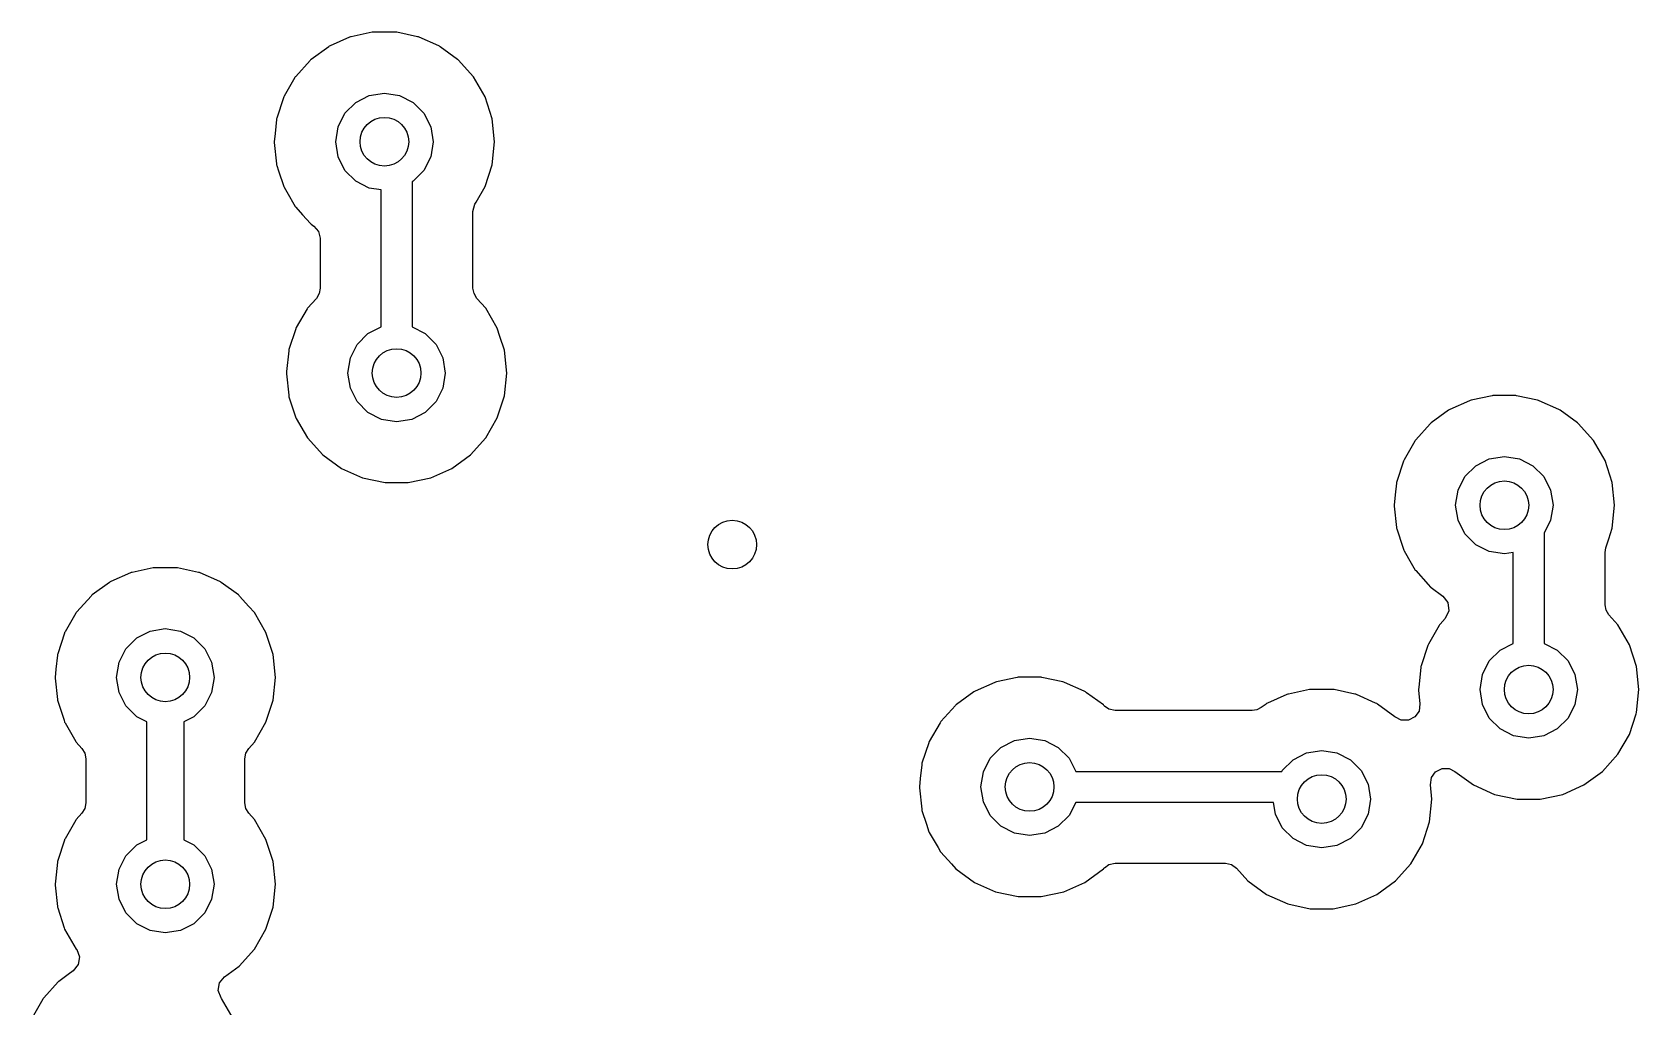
# Model space of a CAD drawing. Extents: x 98 to 198, y -146.7 to -46.7.
# Drawn here: x 135.31 to 148.5, y -87.01 to -79 of the extents above; entities that cross this region are included whole.
import ezdxf

# ---------------------------------------------------------------- set-up
doc = ezdxf.new("R2010")
doc.units = 0
doc.layers.add('BLACK', color=7, linetype='CONTINUOUS')

msp = doc.modelspace()

# ---------------------------------------------------------------- linework, layer by layer
at = {"layer": 'BLACK', "linetype": 'CONTINUOUS'}
for p, q in [((137.914, -79.0415), (137.753, -79.1132)), ((137.92, -79.0389), (137.914, -79.0415)), ((137.914, -79.0415), (137.914, -79.0415)), ((137.927, -79.0375), (137.92, -79.0389)), ((138.099, -79.0009), (137.927, -79.0375)), ((137.927, -79.0375), (137.927, -79.0375)), ((138.105, -78.9995), (138.099, -79.0009)), ((138.099, -79.0009), (138.099, -79.0009)), ((138.295, -78.9995), (138.105, -78.9995)), ((138.301, -79.0009), (138.295, -78.9995)), ((138.473, -79.0375), (138.301, -79.0009)), ((138.301, -79.0009), (138.301, -79.0009)), ((138.48, -79.0389), (138.473, -79.0375)), ((138.473, -79.0375), (138.473, -79.0375)), ((138.486, -79.0415), (138.48, -79.0389)), ((138.647, -79.1132), (138.486, -79.0415)), ((138.486, -79.0415), (138.486, -79.0415)), ((137.742, -79.1197), (137.599, -79.2233)), ((137.747, -79.1158), (137.742, -79.1197)), ((137.742, -79.1197), (137.742, -79.1197)), ((137.753, -79.1132), (137.747, -79.1158)), ((137.753, -79.1132), (137.753, -79.1132)), ((138.653, -79.1158), (138.647, -79.1132)), ((138.658, -79.1197), (138.653, -79.1158)), ((138.801, -79.2233), (138.658, -79.1197)), ((138.658, -79.1197), (138.658, -79.1197)), ((137.59, -79.2319), (137.472, -79.363)), ((137.594, -79.2271), (137.59, -79.2319)), ((137.59, -79.2319), (137.59, -79.2319)), ((137.599, -79.2233), (137.594, -79.2271)), ((137.599, -79.2233), (137.599, -79.2233)), ((138.806, -79.2271), (138.801, -79.2233)), ((138.801, -79.2233), (138.801, -79.2233)), ((138.933, -79.3678), (138.806, -79.2271)), ((137.464, -79.3734), (137.376, -79.5261)), ((137.467, -79.3678), (137.464, -79.3734)), ((137.464, -79.3734), (137.464, -79.3734)), ((137.472, -79.363), (137.467, -79.3678)), ((137.472, -79.363), (137.472, -79.363)), ((139.027, -79.5317), (138.933, -79.3678)), ((137.371, -79.5379), (137.316, -79.7056)), ((137.373, -79.5317), (137.371, -79.5379)), ((137.371, -79.5379), (137.371, -79.5379)), ((137.376, -79.5261), (137.373, -79.5317)), ((137.376, -79.5261), (137.376, -79.5261)), ((137.876, -79.6649), (137.965, -79.5764)), ((137.965, -79.5764), (138.076, -79.5196)), ((138.076, -79.5196), (138.2, -79.5)), ((138.2, -79.5), (138.324, -79.5196)), ((138.324, -79.5196), (138.435, -79.5764)), ((138.435, -79.5764), (138.524, -79.6649)), ((139.086, -79.7117), (139.027, -79.5317)), ((137.314, -79.7182), (137.302, -79.8319)), ((137.316, -79.7056), (137.314, -79.7117)), ((137.314, -79.7117), (137.314, -79.7182)), ((137.314, -79.7182), (137.314, -79.7182)), ((137.316, -79.7056), (137.316, -79.7056)), ((137.82, -79.7764), (137.876, -79.6649)), ((138.524, -79.6649), (138.58, -79.7764)), ((139.105, -79.9), (139.086, -79.7117)), ((137.302, -79.8319), (137.295, -79.9)), ((137.8, -79.9), (137.82, -79.7764)), ((138.58, -79.7764), (138.6, -79.9)), ((137.295, -79.9), (137.295, -79.9065)), ((137.295, -79.9065), (137.314, -80.0818)), ((137.82, -80.0236), (137.8, -79.9)), ((138.6, -79.9), (138.58, -80.0236)), ((139.086, -80.0883), (139.105, -79.9)), ((137.314, -80.0818), (137.314, -80.0818)), ((137.314, -80.0818), (137.314, -80.0883)), ((137.314, -80.0883), (137.316, -80.0944)), ((137.316, -80.0944), (137.316, -80.0944)), ((137.316, -80.0944), (137.33, -80.1379)), ((137.876, -80.1351), (137.82, -80.0236)), ((138.58, -80.0236), (138.524, -80.1351)), ((139.027, -80.2683), (139.086, -80.0883)), ((137.33, -80.1379), (137.373, -80.2683)), ((137.965, -80.2236), (137.876, -80.1351)), ((138.076, -80.2804), (137.965, -80.2236)), ((138.435, -80.2236), (138.427, -80.2277)), ((138.427, -80.2277), (138.427, -81.4213)), ((138.524, -80.1351), (138.435, -80.2236)), ((137.373, -80.2683), (137.376, -80.2739)), ((137.376, -80.2739), (137.376, -80.2739)), ((137.376, -80.2739), (137.398, -80.3117)), ((137.398, -80.3117), (137.467, -80.4322)), ((138.173, -80.2957), (138.076, -80.2804)), ((138.173, -81.4213), (138.173, -80.2957)), ((138.953, -80.3963), (139.027, -80.2683)), ((137.467, -80.4322), (137.472, -80.437)), ((137.472, -80.437), (137.472, -80.437)), ((137.472, -80.437), (137.528, -80.5)), ((137.528, -80.5), (137.594, -80.5729)), ((138.927, -80.4742), (138.944, -80.4122)), ((138.927, -81.1035), (138.927, -80.4742)), ((138.944, -80.4122), (138.953, -80.3963)), ((137.594, -80.5729), (137.599, -80.5767)), ((137.599, -80.5767), (137.621, -80.5927)), ((137.621, -80.5927), (137.659, -80.6367)), ((137.659, -80.6367), (137.672, -80.693)), ((137.672, -80.693), (137.672, -81.1035)), ((137.664, -81.148), (137.641, -81.1865)), ((137.672, -81.1035), (137.664, -81.148)), ((138.936, -81.148), (138.927, -81.1035)), ((138.959, -81.1865), (138.936, -81.148)), ((137.564, -81.2734), (137.476, -81.4261)), ((137.567, -81.2678), (137.564, -81.2734)), ((137.564, -81.2734), (137.564, -81.2734)), ((137.641, -81.1865), (137.567, -81.2678)), ((139.033, -81.2678), (138.959, -81.1865)), ((139.127, -81.4317), (139.033, -81.2678)), ((137.473, -81.4317), (137.471, -81.4379)), ((137.476, -81.4261), (137.473, -81.4317)), ((137.476, -81.4261), (137.476, -81.4261)), ((138.065, -81.4764), (138.173, -81.4213)), ((138.427, -81.4213), (138.535, -81.4764)), ((139.149, -81.5), (139.127, -81.4317)), ((137.471, -81.4379), (137.416, -81.6056)), ((137.471, -81.4379), (137.471, -81.4379)), ((137.92, -81.6764), (137.976, -81.5649)), ((137.976, -81.5649), (138.065, -81.4764)), ((138.535, -81.4764), (138.624, -81.5649)), ((138.624, -81.5649), (138.68, -81.6764)), ((139.186, -81.6117), (139.149, -81.5)), ((137.414, -81.6182), (137.396, -81.7865)), ((137.416, -81.6056), (137.414, -81.6117)), ((137.414, -81.6117), (137.414, -81.6182)), ((137.414, -81.6182), (137.414, -81.6182)), ((137.416, -81.6056), (137.416, -81.6056)), ((137.9, -81.8), (137.92, -81.6764)), ((138.68, -81.6764), (138.7, -81.8)), ((139.205, -81.8), (139.186, -81.6117)), ((137.396, -81.7865), (137.395, -81.8)), ((137.395, -81.8), (137.395, -81.8065)), ((137.395, -81.8065), (137.414, -81.9818)), ((137.92, -81.9236), (137.9, -81.8)), ((138.7, -81.8), (138.68, -81.9236)), ((139.186, -81.9883), (139.205, -81.8)), ((137.976, -82.0351), (137.92, -81.9236)), ((138.68, -81.9236), (138.624, -82.0351)), ((137.414, -81.9818), (137.414, -81.9818)), ((137.414, -81.9818), (137.414, -81.9883)), ((137.414, -81.9883), (137.416, -81.9944)), ((137.416, -81.9944), (137.416, -81.9944)), ((137.416, -81.9944), (137.465, -82.1431)), ((138.065, -82.1236), (137.976, -82.0351)), ((138.624, -82.0351), (138.535, -82.1236)), ((139.127, -82.1683), (139.186, -81.9883)), ((147.114, -82.0279), (146.953, -82.0996)), ((147.12, -82.0253), (147.114, -82.0279)), ((147.114, -82.0279), (147.114, -82.0279)), ((147.127, -82.0239), (147.12, -82.0253)), ((147.299, -81.9873), (147.127, -82.0239)), ((147.127, -82.0239), (147.127, -82.0239)), ((147.305, -81.9859), (147.299, -81.9873)), ((147.299, -81.9873), (147.299, -81.9873)), ((147.495, -81.9859), (147.305, -81.9859)), ((147.501, -81.9873), (147.495, -81.9859)), ((147.673, -82.0239), (147.501, -81.9873)), ((147.501, -81.9873), (147.501, -81.9873)), ((147.68, -82.0253), (147.673, -82.0239)), ((147.673, -82.0239), (147.673, -82.0239)), ((147.686, -82.0279), (147.68, -82.0253)), ((147.847, -82.0996), (147.686, -82.0279)), ((147.686, -82.0279), (147.686, -82.0279)), ((137.465, -82.1431), (137.473, -82.1683)), ((137.473, -82.1683), (137.476, -82.1739)), ((137.476, -82.1739), (137.476, -82.1739)), ((137.476, -82.1739), (137.541, -82.2868)), ((138.176, -82.1804), (138.065, -82.1236)), ((138.3, -82.2), (138.176, -82.1804)), ((138.424, -82.1804), (138.3, -82.2)), ((138.535, -82.1236), (138.424, -82.1804)), ((139.033, -82.3322), (139.127, -82.1683)), ((146.79, -82.2183), (146.672, -82.3494)), ((146.794, -82.2135), (146.79, -82.2183)), ((146.79, -82.2183), (146.79, -82.2183)), ((146.799, -82.2097), (146.794, -82.2135)), ((146.942, -82.1061), (146.799, -82.2097)), ((146.799, -82.2097), (146.799, -82.2097)), ((146.947, -82.1022), (146.942, -82.1061)), ((146.942, -82.1061), (146.942, -82.1061)), ((146.953, -82.0996), (146.947, -82.1022)), ((146.953, -82.0996), (146.953, -82.0996)), ((147.853, -82.1022), (147.847, -82.0996)), ((147.858, -82.1061), (147.853, -82.1022)), ((148.001, -82.2097), (147.858, -82.1061)), ((147.858, -82.1061), (147.858, -82.1061)), ((148.006, -82.2135), (148.001, -82.2097)), ((148.001, -82.2097), (148.001, -82.2097)), ((148.133, -82.3542), (148.006, -82.2135)), ((137.541, -82.2868), (137.567, -82.3322)), ((137.567, -82.3322), (137.694, -82.4729)), ((138.906, -82.4729), (139.033, -82.3322)), ((146.664, -82.3598), (146.576, -82.5125)), ((146.667, -82.3542), (146.664, -82.3598)), ((146.664, -82.3598), (146.664, -82.3598)), ((146.672, -82.3494), (146.667, -82.3542)), ((146.672, -82.3494), (146.672, -82.3494)), ((148.227, -82.5181), (148.133, -82.3542)), ((137.694, -82.4729), (137.847, -82.5842)), ((138.753, -82.5842), (138.906, -82.4729)), ((147.276, -82.506), (147.4, -82.4864)), ((147.4, -82.4864), (147.524, -82.506)), ((137.847, -82.5842), (138.02, -82.6611)), ((138.58, -82.6611), (138.753, -82.5842)), ((146.571, -82.5243), (146.516, -82.692)), ((146.573, -82.5181), (146.571, -82.5243)), ((146.571, -82.5243), (146.571, -82.5243)), ((146.576, -82.5125), (146.573, -82.5181)), ((146.576, -82.5125), (146.576, -82.5125)), ((147.076, -82.6513), (147.165, -82.5628)), ((147.165, -82.5628), (147.276, -82.506)), ((147.524, -82.506), (147.635, -82.5628)), ((147.635, -82.5628), (147.724, -82.6513)), ((148.286, -82.6981), (148.227, -82.5181)), ((138.02, -82.6611), (138.205, -82.7005)), ((138.205, -82.7005), (138.388, -82.7005)), ((138.388, -82.7005), (138.395, -82.7005)), ((138.395, -82.7005), (138.58, -82.6611)), ((146.514, -82.7046), (146.504, -82.7995)), ((146.516, -82.692), (146.514, -82.6981)), ((146.514, -82.6981), (146.514, -82.7046)), ((146.514, -82.7046), (146.514, -82.7046)), ((146.516, -82.692), (146.516, -82.692)), ((147.02, -82.7628), (147.076, -82.6513)), ((147.724, -82.6513), (147.78, -82.7628)), ((148.305, -82.8864), (148.286, -82.6981)), ((146.504, -82.7995), (146.495, -82.8864)), ((146.495, -82.8864), (146.495, -82.8929)), ((147, -82.8864), (147.02, -82.7628)), ((147.02, -83.01), (147, -82.8864)), ((147.78, -82.7628), (147.8, -82.8864)), ((147.8, -82.8864), (147.78, -83.01)), ((148.286, -83.0747), (148.305, -82.8864)), ((146.495, -82.8929), (146.514, -83.0682)), ((147.076, -83.1215), (147.02, -83.01)), ((147.78, -83.01), (147.727, -83.1149)), ((146.514, -83.0682), (146.514, -83.0682)), ((146.514, -83.0682), (146.514, -83.0747)), ((146.514, -83.0747), (146.516, -83.0808)), ((146.516, -83.0808), (146.516, -83.0808)), ((146.516, -83.0808), (146.565, -83.2306)), ((147.165, -83.21), (147.076, -83.1215)), ((147.727, -83.1149), (147.727, -84.0213)), ((148.257, -83.163), (148.286, -83.0747)), ((146.565, -83.2306), (146.573, -83.2547)), ((146.573, -83.2547), (146.576, -83.2603)), ((146.576, -83.2603), (146.576, -83.2603)), ((146.576, -83.2603), (146.635, -83.3619)), ((147.276, -83.2668), (147.165, -83.21)), ((147.4, -83.2864), (147.276, -83.2668)), ((147.473, -83.2748), (147.4, -83.2864)), ((147.473, -84.0213), (147.473, -83.2748)), ((148.227, -83.2733), (148.234, -83.235)), ((148.227, -83.7035), (148.227, -83.2733)), ((148.234, -83.235), (148.257, -83.163)), ((136.299, -83.4009), (136.127, -83.4375)), ((136.305, -83.3995), (136.299, -83.4009)), ((136.299, -83.4009), (136.299, -83.4009)), ((136.495, -83.3995), (136.305, -83.3995)), ((136.501, -83.4009), (136.495, -83.3995)), ((136.673, -83.4375), (136.501, -83.4009)), ((136.501, -83.4009), (136.501, -83.4009)), ((146.635, -83.3619), (146.667, -83.4186)), ((135.942, -83.5197), (135.799, -83.6233)), ((135.947, -83.5158), (135.942, -83.5197)), ((135.942, -83.5197), (135.942, -83.5197)), ((135.953, -83.5132), (135.947, -83.5158)), ((136.114, -83.4415), (135.953, -83.5132)), ((135.953, -83.5132), (135.953, -83.5132)), ((136.12, -83.4389), (136.114, -83.4415)), ((136.114, -83.4415), (136.114, -83.4415)), ((136.127, -83.4375), (136.12, -83.4389)), ((136.127, -83.4375), (136.127, -83.4375)), ((136.68, -83.4389), (136.673, -83.4375)), ((136.673, -83.4375), (136.673, -83.4375)), ((136.686, -83.4415), (136.68, -83.4389)), ((136.847, -83.5132), (136.686, -83.4415)), ((136.686, -83.4415), (136.686, -83.4415)), ((136.853, -83.5158), (136.847, -83.5132)), ((136.858, -83.5197), (136.853, -83.5158)), ((137.001, -83.6233), (136.858, -83.5197)), ((136.858, -83.5197), (136.858, -83.5197)), ((146.667, -83.4186), (146.672, -83.4234)), ((146.672, -83.4234), (146.672, -83.4234)), ((146.672, -83.4234), (146.774, -83.5368)), ((146.774, -83.5368), (146.794, -83.5593)), ((135.79, -83.6319), (135.672, -83.763)), ((135.794, -83.6271), (135.79, -83.6319)), ((135.79, -83.6319), (135.79, -83.6319)), ((135.799, -83.6233), (135.794, -83.6271)), ((135.799, -83.6233), (135.799, -83.6233)), ((137.006, -83.6271), (137.001, -83.6233)), ((137.001, -83.6233), (137.001, -83.6233)), ((137.01, -83.6319), (137.006, -83.6271)), ((137.087, -83.7171), (137.01, -83.6319)), ((137.01, -83.6319), (137.01, -83.6319)), ((146.794, -83.5593), (146.799, -83.5631)), ((146.799, -83.5631), (146.799, -83.5631)), ((146.799, -83.5631), (146.895, -83.6326)), ((146.895, -83.6326), (146.937, -83.6864)), ((135.664, -83.7734), (135.576, -83.9261)), ((135.667, -83.7678), (135.664, -83.7734)), ((135.664, -83.7734), (135.664, -83.7734)), ((135.672, -83.763), (135.667, -83.7678)), ((135.672, -83.763), (135.672, -83.763)), ((137.133, -83.7678), (137.087, -83.7171)), ((137.227, -83.9317), (137.133, -83.7678)), ((146.944, -83.7544), (146.914, -83.8158)), ((146.937, -83.6864), (146.944, -83.7544)), ((148.236, -83.748), (148.227, -83.7035)), ((148.259, -83.7865), (148.236, -83.748)), ((148.333, -83.8678), (148.259, -83.7865)), ((135.571, -83.9379), (135.516, -84.1056)), ((135.573, -83.9317), (135.571, -83.9379)), ((135.571, -83.9379), (135.571, -83.9379)), ((135.576, -83.9261), (135.573, -83.9317)), ((135.576, -83.9261), (135.576, -83.9261)), ((136.165, -83.9764), (136.276, -83.9196)), ((136.276, -83.9196), (136.4, -83.9)), ((136.4, -83.9), (136.524, -83.9196)), ((136.524, -83.9196), (136.635, -83.9764)), ((137.286, -84.1117), (137.227, -83.9317)), ((146.864, -83.8734), (146.776, -84.0261)), ((146.867, -83.8678), (146.864, -83.8734)), ((146.864, -83.8734), (146.864, -83.8734)), ((146.872, -83.863), (146.867, -83.8678)), ((146.914, -83.8158), (146.872, -83.863)), ((146.872, -83.863), (146.872, -83.863)), ((148.427, -84.0317), (148.333, -83.8678)), ((136.02, -84.1764), (136.076, -84.0649)), ((136.076, -84.0649), (136.165, -83.9764)), ((136.635, -83.9764), (136.724, -84.0649)), ((136.724, -84.0649), (136.78, -84.1764)), ((146.771, -84.0379), (146.716, -84.2056)), ((146.773, -84.0317), (146.771, -84.0379)), ((146.771, -84.0379), (146.771, -84.0379)), ((146.776, -84.0261), (146.773, -84.0317)), ((146.776, -84.0261), (146.776, -84.0261)), ((147.276, -84.1649), (147.365, -84.0764)), ((147.365, -84.0764), (147.473, -84.0213)), ((147.727, -84.0213), (147.835, -84.0764)), ((147.835, -84.0764), (147.924, -84.1649)), ((148.486, -84.2117), (148.427, -84.0317)), ((135.514, -84.1182), (135.502, -84.2319)), ((135.516, -84.1056), (135.514, -84.1117)), ((135.514, -84.1117), (135.514, -84.1182)), ((135.514, -84.1182), (135.514, -84.1182)), ((135.516, -84.1056), (135.516, -84.1056)), ((136, -84.3), (136.02, -84.1764)), ((136.78, -84.1764), (136.8, -84.3)), ((137.305, -84.3), (137.286, -84.1117)), ((146.716, -84.2056), (146.714, -84.2117)), ((146.716, -84.2056), (146.716, -84.2056)), ((147.22, -84.2764), (147.276, -84.1649)), ((147.924, -84.1649), (147.98, -84.2764)), ((135.502, -84.2319), (135.495, -84.3)), ((135.495, -84.3), (135.495, -84.3065)), ((135.495, -84.3065), (135.514, -84.4818)), ((136.02, -84.4236), (136, -84.3)), ((136.8, -84.3), (136.78, -84.4236)), ((137.286, -84.4883), (137.305, -84.3)), ((143.214, -84.3415), (143.053, -84.4132)), ((143.22, -84.3389), (143.214, -84.3415)), ((143.214, -84.3415), (143.214, -84.3415)), ((143.227, -84.3375), (143.22, -84.3389)), ((143.399, -84.3009), (143.227, -84.3375)), ((143.227, -84.3375), (143.227, -84.3375)), ((143.405, -84.2995), (143.399, -84.3009)), ((143.399, -84.3009), (143.399, -84.3009)), ((143.595, -84.2995), (143.405, -84.2995)), ((143.601, -84.3009), (143.595, -84.2995)), ((143.773, -84.3375), (143.601, -84.3009)), ((143.601, -84.3009), (143.601, -84.3009)), ((143.78, -84.3389), (143.773, -84.3375)), ((143.773, -84.3375), (143.773, -84.3375)), ((143.786, -84.3415), (143.78, -84.3389)), ((143.947, -84.4132), (143.786, -84.3415)), ((143.786, -84.3415), (143.786, -84.3415)), ((146.714, -84.2182), (146.697, -84.3802)), ((146.714, -84.2117), (146.714, -84.2182)), ((146.714, -84.2182), (146.714, -84.2182)), ((147.2, -84.4), (147.22, -84.2764)), ((147.98, -84.2764), (148, -84.4)), ((148.505, -84.4), (148.486, -84.2117)), ((136.076, -84.5351), (136.02, -84.4236)), ((136.78, -84.4236), (136.724, -84.5351)), ((143.042, -84.4197), (142.899, -84.5233)), ((143.047, -84.4158), (143.042, -84.4197)), ((143.042, -84.4197), (143.042, -84.4197)), ((143.053, -84.4132), (143.047, -84.4158)), ((143.053, -84.4132), (143.053, -84.4132)), ((143.953, -84.4158), (143.947, -84.4132)), ((143.958, -84.4197), (143.953, -84.4158)), ((143.967, -84.4261), (143.958, -84.4197)), ((143.958, -84.4197), (143.958, -84.4197)), ((144.106, -84.5271), (143.967, -84.4261)), ((145.614, -84.4415), (145.453, -84.5132)), ((145.62, -84.4389), (145.614, -84.4415)), ((145.614, -84.4415), (145.614, -84.4415)), ((145.627, -84.4375), (145.62, -84.4389)), ((145.799, -84.4009), (145.627, -84.4375)), ((145.627, -84.4375), (145.627, -84.4375)), ((145.805, -84.3995), (145.799, -84.4009)), ((145.799, -84.4009), (145.799, -84.4009)), ((145.995, -84.3995), (145.805, -84.3995)), ((146.001, -84.4009), (145.995, -84.3995)), ((146.173, -84.4375), (146.001, -84.4009)), ((146.001, -84.4009), (146.001, -84.4009)), ((146.18, -84.4389), (146.173, -84.4375)), ((146.173, -84.4375), (146.173, -84.4375)), ((146.186, -84.4415), (146.18, -84.4389)), ((146.342, -84.5111), (146.186, -84.4415)), ((146.186, -84.4415), (146.186, -84.4415)), ((146.697, -84.3802), (146.695, -84.4)), ((146.695, -84.4), (146.695, -84.4065)), ((146.695, -84.4065), (146.695, -84.4065)), ((146.695, -84.4065), (146.707, -84.5182)), ((147.22, -84.5236), (147.2, -84.4)), ((148, -84.4), (147.98, -84.5236)), ((148.486, -84.5883), (148.505, -84.4)), ((135.514, -84.4818), (135.514, -84.4818)), ((135.514, -84.4818), (135.514, -84.4883)), ((135.514, -84.4883), (135.516, -84.4944)), ((135.516, -84.4944), (135.516, -84.4944)), ((135.516, -84.4944), (135.568, -84.6519)), ((136.165, -84.6236), (136.076, -84.5351)), ((136.724, -84.5351), (136.635, -84.6236)), ((137.227, -84.6683), (137.286, -84.4883)), ((142.89, -84.5319), (142.772, -84.663)), ((142.894, -84.5271), (142.89, -84.5319)), ((142.89, -84.5319), (142.89, -84.5319)), ((142.899, -84.5233), (142.894, -84.5271)), ((142.899, -84.5233), (142.899, -84.5233)), ((144.11, -84.5319), (144.106, -84.5271)), ((144.115, -84.5363), (144.11, -84.5319)), ((144.116, -84.5357), (144.115, -84.5363)), ((144.152, -84.5618), (144.116, -84.5357)), ((144.202, -84.5725), (144.152, -84.5618)), ((145.329, -84.5725), (144.202, -84.5725)), ((145.367, -84.5664), (145.329, -84.5725)), ((145.402, -84.5488), (145.367, -84.5664)), ((145.403, -84.5483), (145.402, -84.5488)), ((145.42, -84.5357), (145.403, -84.5483)), ((145.442, -84.5197), (145.42, -84.5357)), ((145.447, -84.5158), (145.442, -84.5197)), ((145.442, -84.5197), (145.442, -84.5197)), ((145.453, -84.5132), (145.447, -84.5158)), ((145.453, -84.5132), (145.453, -84.5132)), ((146.353, -84.5158), (146.342, -84.5111)), ((146.358, -84.5197), (146.353, -84.5158)), ((146.501, -84.6233), (146.358, -84.5197)), ((146.358, -84.5197), (146.358, -84.5197)), ((146.699, -84.5768), (146.665, -84.6251)), ((146.707, -84.5182), (146.699, -84.5768)), ((147.276, -84.6351), (147.22, -84.5236)), ((147.98, -84.5236), (147.924, -84.6351)), ((148.427, -84.7683), (148.482, -84.6)), ((148.482, -84.6), (148.486, -84.5883)), ((135.568, -84.6519), (135.573, -84.6683)), ((135.573, -84.6683), (135.576, -84.6739)), ((135.576, -84.6739), (135.576, -84.6739)), ((135.576, -84.6739), (135.664, -84.8261)), ((136.248, -84.6658), (136.165, -84.6236)), ((136.248, -85.6342), (136.248, -84.6658)), ((136.635, -84.6236), (136.552, -84.6658)), ((136.552, -84.6658), (136.552, -85.6342)), ((137.133, -84.8322), (137.227, -84.6683)), ((142.764, -84.6734), (142.676, -84.8261)), ((142.767, -84.6678), (142.764, -84.6734)), ((142.764, -84.6734), (142.764, -84.6734)), ((142.772, -84.663), (142.767, -84.6678)), ((142.772, -84.663), (142.772, -84.663)), ((146.506, -84.6271), (146.501, -84.6233)), ((146.501, -84.6233), (146.501, -84.6233)), ((146.553, -84.6513), (146.506, -84.6264)), ((146.506, -84.6264), (146.506, -84.6271)), ((146.612, -84.6519), (146.553, -84.6513)), ((146.665, -84.6251), (146.612, -84.6519)), ((147.365, -84.7236), (147.276, -84.6351)), ((147.476, -84.7804), (147.365, -84.7236)), ((147.835, -84.7236), (147.724, -84.7804)), ((147.924, -84.6351), (147.835, -84.7236)), ((135.664, -84.8261), (135.667, -84.8322)), ((135.667, -84.8322), (135.715, -84.8853)), ((137.085, -84.8853), (137.133, -84.8322)), ((142.671, -84.8379), (142.616, -85.0056)), ((142.673, -84.8317), (142.671, -84.8379)), ((142.671, -84.8379), (142.671, -84.8379)), ((142.676, -84.8261), (142.673, -84.8317)), ((142.676, -84.8261), (142.676, -84.8261)), ((143.265, -84.8764), (143.376, -84.8196)), ((143.376, -84.8196), (143.5, -84.8)), ((143.5, -84.8), (143.624, -84.8196)), ((143.624, -84.8196), (143.735, -84.8764)), ((147.6, -84.8), (147.476, -84.7804)), ((147.724, -84.7804), (147.6, -84.8)), ((148.333, -84.9322), (148.427, -84.7683)), ((135.715, -84.8853), (135.739, -84.9238)), ((135.739, -84.9238), (135.747, -84.9683)), ((135.747, -84.9683), (135.747, -85.3317)), ((137.053, -84.9683), (137.061, -84.9238)), ((137.053, -85.2), (137.053, -84.9683)), ((137.061, -84.9238), (137.085, -84.8853)), ((143.12, -85.0764), (143.176, -84.9649)), ((143.176, -84.9649), (143.265, -84.8764)), ((143.735, -84.8764), (143.824, -84.9649)), ((143.824, -84.9649), (143.879, -85.073)), ((145.576, -85.0649), (145.665, -84.9764)), ((145.665, -84.9764), (145.776, -84.9196)), ((145.776, -84.9196), (145.9, -84.9)), ((145.9, -84.9), (146.024, -84.9196)), ((146.024, -84.9196), (146.135, -84.9764)), ((146.135, -84.9764), (146.224, -85.0649)), ((148.206, -85.0729), (148.333, -84.9322)), ((142.602, -85.1322), (142.595, -85.2)), ((142.614, -85.0182), (142.602, -85.1322)), ((142.616, -85.0056), (142.614, -85.0117)), ((142.614, -85.0117), (142.614, -85.0182)), ((142.614, -85.0182), (142.614, -85.0182)), ((142.616, -85.0056), (142.616, -85.0056)), ((143.1, -85.2), (143.12, -85.0764)), ((143.879, -85.073), (145.572, -85.073)), ((145.572, -85.073), (145.576, -85.0649)), ((146.224, -85.0649), (146.28, -85.1764)), ((146.793, -85.1818), (146.801, -85.1232)), ((146.801, -85.1232), (146.835, -85.0749)), ((146.835, -85.0749), (146.888, -85.0481)), ((146.888, -85.0481), (146.947, -85.0487)), ((146.947, -85.0487), (146.994, -85.0736)), ((146.994, -85.0736), (146.994, -85.0729)), ((146.994, -85.0729), (147.147, -85.1842)), ((148.053, -85.1842), (148.206, -85.0729)), ((137.053, -85.3317), (137.053, -85.2)), ((142.595, -85.2), (142.595, -85.2065)), ((142.595, -85.2065), (142.614, -85.3818)), ((143.12, -85.3236), (143.1, -85.2)), ((146.28, -85.1764), (146.3, -85.3)), ((146.805, -85.3), (146.793, -85.1818)), ((147.147, -85.1842), (147.32, -85.2611)), ((147.32, -85.2611), (147.505, -85.3005)), ((147.695, -85.3005), (147.88, -85.2611)), ((147.88, -85.2611), (148.053, -85.1842)), ((135.739, -85.3762), (135.715, -85.4147)), ((135.747, -85.3317), (135.739, -85.3762)), ((137.061, -85.3762), (137.053, -85.3317)), ((137.085, -85.4147), (137.061, -85.3762)), ((142.614, -85.3818), (142.614, -85.3818)), ((142.614, -85.3818), (142.614, -85.3883)), ((142.614, -85.3883), (142.616, -85.3944)), ((142.616, -85.3944), (142.616, -85.3944)), ((142.616, -85.3944), (142.653, -85.5065)), ((143.176, -85.4351), (143.12, -85.3236)), ((143.879, -85.327), (143.824, -85.4351)), ((145.504, -85.327), (143.879, -85.327)), ((145.52, -85.4236), (145.504, -85.327)), ((146.3, -85.3), (146.28, -85.4236)), ((146.786, -85.4883), (146.805, -85.3)), ((147.505, -85.3005), (147.688, -85.3005)), ((147.688, -85.3005), (147.695, -85.3005)), ((135.664, -85.4734), (135.576, -85.6261)), ((135.667, -85.4678), (135.664, -85.4734)), ((135.664, -85.4734), (135.664, -85.4734)), ((135.715, -85.4147), (135.667, -85.4678)), ((137.133, -85.4678), (137.085, -85.4147)), ((137.227, -85.6317), (137.133, -85.4678)), ((142.653, -85.5065), (142.673, -85.5683)), ((143.265, -85.5236), (143.176, -85.4351)), ((143.376, -85.5804), (143.265, -85.5236)), ((143.735, -85.5236), (143.624, -85.5804)), ((143.824, -85.4351), (143.735, -85.5236)), ((145.576, -85.5351), (145.52, -85.4236)), ((146.28, -85.4236), (146.224, -85.5351)), ((146.727, -85.6683), (146.786, -85.4883)), ((135.571, -85.6379), (135.516, -85.8056)), ((135.573, -85.6317), (135.571, -85.6379)), ((135.571, -85.6379), (135.571, -85.6379)), ((135.576, -85.6261), (135.573, -85.6317)), ((135.576, -85.6261), (135.576, -85.6261)), ((136.165, -85.6764), (136.248, -85.6342)), ((136.552, -85.6342), (136.635, -85.6764)), ((137.286, -85.8117), (137.227, -85.6317)), ((142.673, -85.5683), (142.676, -85.5739)), ((142.676, -85.5739), (142.676, -85.5739)), ((142.676, -85.5739), (142.748, -85.6991)), ((143.5, -85.6), (143.376, -85.5804)), ((143.624, -85.5804), (143.5, -85.6)), ((145.665, -85.6236), (145.576, -85.5351)), ((145.776, -85.6804), (145.665, -85.6236)), ((146.135, -85.6236), (146.024, -85.6804)), ((146.224, -85.5351), (146.135, -85.6236)), ((136.02, -85.8764), (136.076, -85.7649)), ((136.076, -85.7649), (136.165, -85.6764)), ((136.635, -85.6764), (136.724, -85.7649)), ((136.724, -85.7649), (136.78, -85.8764)), ((142.748, -85.6991), (142.767, -85.7322)), ((142.767, -85.7322), (142.772, -85.737)), ((142.772, -85.737), (142.772, -85.737)), ((142.772, -85.737), (142.858, -85.8333)), ((145.9, -85.7), (145.776, -85.6804)), ((146.024, -85.6804), (145.9, -85.7)), ((146.633, -85.8322), (146.727, -85.6683)), ((135.514, -85.8182), (135.497, -85.974)), ((135.516, -85.8056), (135.514, -85.8117)), ((135.514, -85.8117), (135.514, -85.8182)), ((135.514, -85.8182), (135.514, -85.8182)), ((135.516, -85.8056), (135.516, -85.8056)), ((136, -86), (136.02, -85.8764)), ((136.78, -85.8764), (136.8, -86)), ((137.305, -86), (137.286, -85.8117)), ((142.858, -85.8333), (142.894, -85.8729)), ((142.894, -85.8729), (143.047, -85.9842)), ((143.953, -85.9842), (144.106, -85.8729)), ((144.106, -85.8729), (144.11, -85.8681)), ((144.11, -85.8681), (144.115, -85.8637)), ((144.115, -85.8637), (144.116, -85.8643)), ((144.116, -85.8643), (144.152, -85.8382)), ((144.152, -85.8382), (144.202, -85.8275)), ((144.202, -85.8275), (145.108, -85.8275)), ((145.108, -85.8275), (145.158, -85.8382)), ((145.158, -85.8382), (145.2, -85.8685)), ((145.2, -85.8685), (145.294, -85.9729)), ((146.506, -85.9729), (146.633, -85.8322)), ((135.497, -85.974), (135.495, -86)), ((135.495, -86), (135.495, -86.0065)), ((135.495, -86.0065), (135.514, -86.1818)), ((136.02, -86.1236), (136, -86)), ((136.8, -86), (136.78, -86.1236)), ((137.286, -86.1883), (137.305, -86)), ((143.047, -85.9842), (143.22, -86.0611)), ((143.78, -86.0611), (143.953, -85.9842)), ((145.294, -85.9729), (145.447, -86.0842)), ((146.353, -86.0842), (146.506, -85.9729)), ((135.514, -86.1818), (135.514, -86.1818)), ((135.514, -86.1818), (135.514, -86.1883)), ((135.514, -86.1883), (135.516, -86.1944)), ((136.076, -86.2351), (136.02, -86.1236)), ((136.78, -86.1236), (136.724, -86.2351)), ((137.227, -86.3683), (137.286, -86.1883)), ((143.22, -86.0611), (143.405, -86.1005)), ((143.405, -86.1005), (143.588, -86.1005)), ((143.588, -86.1005), (143.595, -86.1005)), ((143.595, -86.1005), (143.78, -86.0611)), ((145.447, -86.0842), (145.62, -86.1611)), ((145.62, -86.1611), (145.805, -86.2005)), ((145.995, -86.2005), (146.18, -86.1611)), ((146.18, -86.1611), (146.353, -86.0842)), ((135.516, -86.1944), (135.516, -86.1944)), ((135.516, -86.1944), (135.57, -86.3585)), ((136.165, -86.3236), (136.076, -86.2351)), ((136.724, -86.2351), (136.635, -86.3236)), ((145.805, -86.2005), (145.988, -86.2005)), ((145.988, -86.2005), (145.995, -86.2005)), ((135.57, -86.3585), (135.573, -86.3683)), ((135.573, -86.3683), (135.667, -86.5322)), ((136.276, -86.3804), (136.165, -86.3236)), ((136.4, -86.4), (136.276, -86.3804)), ((136.524, -86.3804), (136.4, -86.4)), ((136.635, -86.3236), (136.524, -86.3804)), ((137.133, -86.5322), (137.227, -86.3683)), ((135.667, -86.5322), (135.672, -86.5369)), ((135.672, -86.5369), (135.695, -86.5967)), ((137.006, -86.6729), (137.133, -86.5322)), ((135.644, -86.71), (135.601, -86.7415)), ((135.685, -86.6601), (135.644, -86.71)), ((135.695, -86.5967), (135.685, -86.6601)), ((136.886, -86.7603), (137.006, -86.6729)), ((135.52, -86.8022), (135.402, -86.9332)), ((135.524, -86.7974), (135.52, -86.8022)), ((135.52, -86.8022), (135.52, -86.8022)), ((135.601, -86.7415), (135.524, -86.7974)), ((136.835, -86.8736), (136.845, -86.8102)), ((136.845, -86.8102), (136.886, -86.7603)), ((135.394, -86.9437), (135.306, -87.0964)), ((135.397, -86.9381), (135.394, -86.9437)), ((135.394, -86.9437), (135.394, -86.9437)), ((135.402, -86.9332), (135.397, -86.9381)), ((135.402, -86.9332), (135.402, -86.9332)), ((136.858, -86.9334), (136.835, -86.8736)), ((136.862, -86.9381), (136.858, -86.9334)), ((136.957, -87.102), (136.862, -86.9381))]:
    msp.add_line(p, q, dxfattribs=at)
at = {"layer": 'BLACK'}
for centre in [(138.2, -79.9), (138.3, -81.8), (147.4, -82.8864), (141.057, -83.2093), (136.4, -84.3), (147.6, -84.4), (143.5, -85.2), (145.9, -85.3), (136.4, -86)]:
    msp.add_circle(centre, 0.2, dxfattribs=at)

doc.saveas('drawing.dxf')
